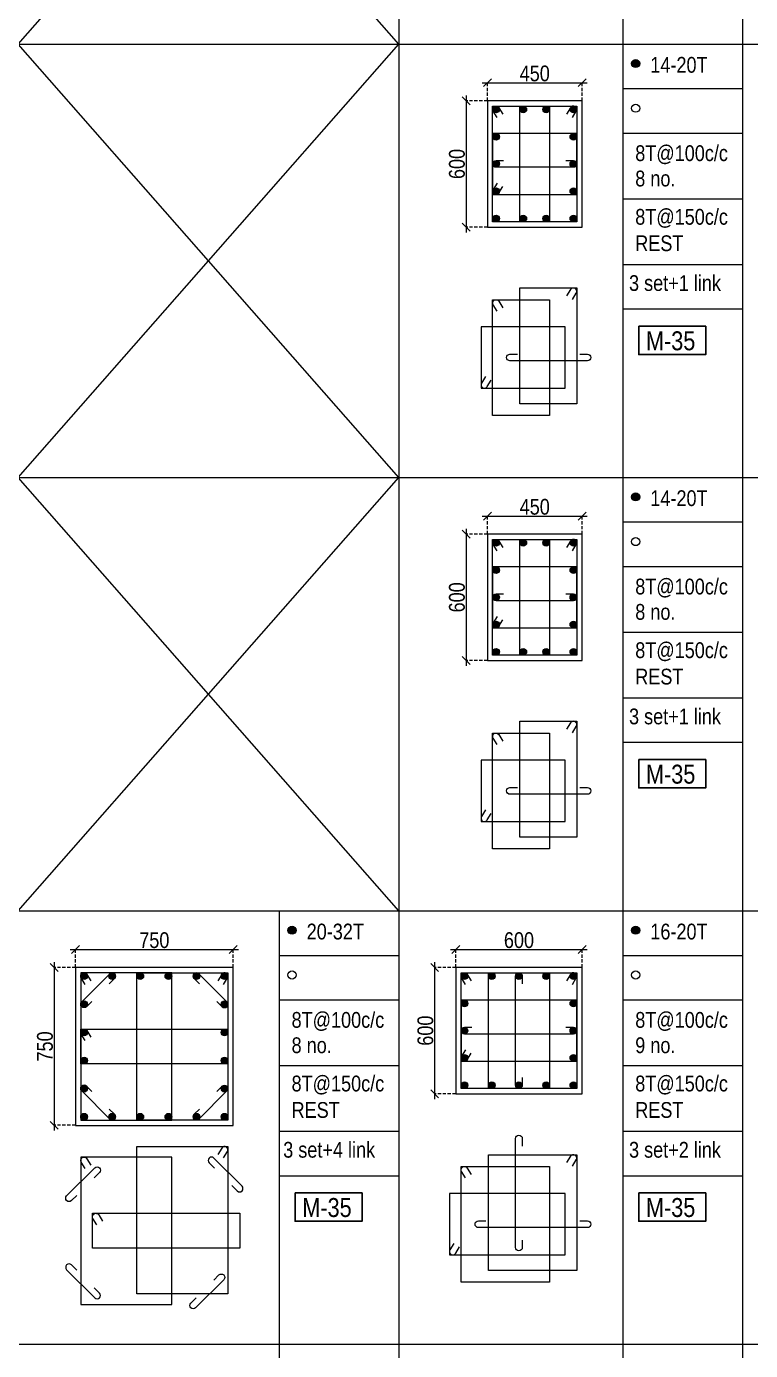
# Model space of a CAD drawing. Header units: millimetres. Extents: x 1112055 to 3390982, y -148532 to 766891.
# Drawn here: x 2748443 to 2762211, y 599864 to 625039 of the extents above; entities that cross this region are included whole.
import ezdxf
from ezdxf.enums import TextEntityAlignment as Align

# ---------------------------------------------------------------- set-up
doc = ezdxf.new("R2010")
doc.units = ezdxf.units.MM
doc.header["$PDMODE"] = 35
doc.header["$PDSIZE"] = -25
doc.linetypes.add('DASHED2', pattern=[0.375, 0.25, -0.125])
doc.linetypes.add('Hidden', pattern=[9.525, 6.35, -3.175])
for name, color, linetype, lineweight in [('B COL. SIZE DIM', 220, 'Continuous', 25), ('B COLSCH', 204, 'Continuous', 20), ('B COLUMN', 1, 'Hidden', 9), ('B STEEL', 34, 'Continuous', 15)]:
    doc.layers.add(name, color=color, linetype=linetype, lineweight=lineweight)
doc.layers.add('B TEXT', color=7, linetype='Continuous')
doc.styles.add('dim inside', font='romans.shx', dxfattribs={"width": 0.8, "height": 125})
doc.styles.add('SWINC', font='swissc.ttf')
doc.dimstyles.new('dim inside', dxfattribs={"dimtxt": 125, "dimasz": 100, "dimexe": 0, "dimexo": 0, "dimgap": 10, "dimtad": 0, "dimdec": 0, "dimzin": 0, "dimdsep": 46, "dimtxsty": 'dim inside', "dimblk": 'SMALL', "dimcen": 0.09, "dimadec": 0, "dimazin": 0, "dimtfac": 1, "dimtdec": 0, "dimtofl": 0, "dimtmove": 0, "dimatfit": 3, "dimfxl": 1, "dimtolj": 1, "dimtzin": 0, "dimarcsym": 2})

# ---------------------------------------------------------------- blocks, each defined once
blk = doc.blocks.new('_Oblique')
at = {"color": 0, "linetype": 'ByBlock', "lineweight": -2}
blk.add_line((-0.5, -0.5), (0.5, 0.5), dxfattribs=at)
blk = doc.blocks.new('*D5687')
at = {"layer": 'B COL. SIZE DIM', "color": 250, "lineweight": 9, "ltscale": 250, "transparency": 16777216}
blk.add_line((2749274, 607490), (2752474, 607490), dxfattribs=at)
at = {"layer": 'B COL. SIZE DIM', "color": 250, "linetype": 'DASHED2', "lineweight": 9, "ltscale": 250, "transparency": 16777216}
for p, q in [((2749374, 607146), (2749374, 607490)), ((2752374, 607146), (2752374, 607490))]:
    blk.add_line(p, q, dxfattribs=at)
at = {"layer": 'Defpoints', "color": 0, "lineweight": 40, "transparency": 16777216}
for p in [(2752374, 607490), (2749374, 607146), (2752374, 607146)]:
    blk.add_point(p, dxfattribs=at)
at = {"layer": 'B COL. SIZE DIM', "color": 250, "lineweight": 9, "transparency": 16777216, "xscale": 150, "yscale": 150, "zscale": 150, "rotation": 180}
blk.add_blockref('_Oblique', (2749374, 607490), dxfattribs=at)
at = {"layer": 'B COL. SIZE DIM', "color": 250, "lineweight": 9, "transparency": 16777216, "xscale": 150, "yscale": 150, "zscale": 150}
blk.add_blockref('_Oblique', (2752374, 607490), dxfattribs=at)
at = {"layer": 'B COL. SIZE DIM', "color": 6, "transparency": 16777216, "insert": (2750874, 607665), "char_height": 300, "attachment_point": 5, "style": 'SWINC'}
blk.add_mtext('\\A1;750', dxfattribs=at)
blk = doc.blocks.new('*D5688')
at = {"layer": 'B COL. SIZE DIM', "color": 250, "lineweight": 9, "ltscale": 250, "transparency": 16777216}
blk.add_line((2748970, 607246), (2748970, 604046), dxfattribs=at)
at = {"layer": 'B COL. SIZE DIM', "color": 250, "linetype": 'DASHED2', "lineweight": 9, "ltscale": 250, "transparency": 16777216}
for p, q in [((2749374, 607146), (2748970, 607146)), ((2749374, 604146), (2748970, 604146))]:
    blk.add_line(p, q, dxfattribs=at)
at = {"layer": 'Defpoints', "color": 0, "lineweight": 40, "transparency": 16777216}
for p in [(2749374, 607146), (2748970, 604146), (2749374, 604146)]:
    blk.add_point(p, dxfattribs=at)
at = {"layer": 'B COL. SIZE DIM', "color": 250, "lineweight": 9, "transparency": 16777216, "xscale": 150, "yscale": 150, "zscale": 150}
for p, rotation in [((2748970, 607146), 90), ((2748970, 604146), 270)]:
    blk.add_blockref('_Oblique', p, dxfattribs=dict(at, rotation=rotation))
at = {"layer": 'B COL. SIZE DIM', "color": 6, "transparency": 16777216, "insert": (2748795, 605646), "char_height": 300, "attachment_point": 5, "rotation": 90, "style": 'SWINC'}
blk.add_mtext('\\A1;750', dxfattribs=at)
blk = doc.blocks.new('*D5703')
at = {"layer": 'B COL. SIZE DIM', "color": 250, "lineweight": 9, "ltscale": 250, "transparency": 16777216}
blk.add_line((2757108, 615730), (2759108, 615730), dxfattribs=at)
at = {"layer": 'B COL. SIZE DIM', "color": 250, "linetype": 'DASHED2', "lineweight": 9, "ltscale": 250, "transparency": 16777216}
for p, q in [((2757208, 615385), (2757208, 615730)), ((2759008, 615385), (2759008, 615730))]:
    blk.add_line(p, q, dxfattribs=at)
at = {"layer": 'Defpoints', "color": 0, "lineweight": 40, "transparency": 16777216}
for p in [(2759008, 615730), (2757208, 615385), (2759008, 615385)]:
    blk.add_point(p, dxfattribs=at)
at = {"layer": 'B COL. SIZE DIM', "color": 250, "lineweight": 9, "transparency": 16777216, "xscale": 150, "yscale": 150, "zscale": 150, "rotation": 180}
blk.add_blockref('_Oblique', (2757208, 615730), dxfattribs=at)
at = {"layer": 'B COL. SIZE DIM', "color": 250, "lineweight": 9, "transparency": 16777216, "xscale": 150, "yscale": 150, "zscale": 150}
blk.add_blockref('_Oblique', (2759008, 615730), dxfattribs=at)
at = {"layer": 'B COL. SIZE DIM', "color": 6, "transparency": 16777216, "insert": (2758108, 615905), "char_height": 300, "attachment_point": 5, "style": 'SWINC'}
blk.add_mtext('\\A1;450', dxfattribs=at)
blk = doc.blocks.new('*D5704')
at = {"layer": 'B COL. SIZE DIM', "color": 250, "lineweight": 9, "ltscale": 250, "transparency": 16777216}
blk.add_line((2756804, 615485), (2756804, 612885), dxfattribs=at)
at = {"layer": 'B COL. SIZE DIM', "color": 250, "linetype": 'DASHED2', "lineweight": 9, "ltscale": 250, "transparency": 16777216}
for p, q in [((2757208, 615385), (2756804, 615385)), ((2757208, 612985), (2756804, 612985))]:
    blk.add_line(p, q, dxfattribs=at)
at = {"layer": 'Defpoints', "color": 0, "lineweight": 40, "transparency": 16777216}
for p in [(2757208, 615385), (2756804, 612985), (2757208, 612985)]:
    blk.add_point(p, dxfattribs=at)
at = {"layer": 'B COL. SIZE DIM', "color": 250, "lineweight": 9, "transparency": 16777216, "xscale": 150, "yscale": 150, "zscale": 150}
for p, rotation in [((2756804, 615385), 90), ((2756804, 612985), 270)]:
    blk.add_blockref('_Oblique', p, dxfattribs=dict(at, rotation=rotation))
at = {"layer": 'B COL. SIZE DIM', "color": 6, "transparency": 16777216, "insert": (2756629, 614185), "char_height": 300, "attachment_point": 5, "rotation": 90, "style": 'SWINC'}
blk.add_mtext('\\A1;600', dxfattribs=at)
blk = doc.blocks.new('*D5705')
at = {"layer": 'B COL. SIZE DIM', "color": 250, "lineweight": 9, "ltscale": 250, "transparency": 16777216}
blk.add_line((2757108, 623970), (2759108, 623970), dxfattribs=at)
at = {"layer": 'B COL. SIZE DIM', "color": 250, "linetype": 'DASHED2', "lineweight": 9, "ltscale": 250, "transparency": 16777216}
for p, q in [((2757208, 623625), (2757208, 623970)), ((2759008, 623625), (2759008, 623970))]:
    blk.add_line(p, q, dxfattribs=at)
at = {"layer": 'Defpoints', "color": 0, "lineweight": 40, "transparency": 16777216}
for p in [(2759008, 623970), (2757208, 623625), (2759008, 623625)]:
    blk.add_point(p, dxfattribs=at)
at = {"layer": 'B COL. SIZE DIM', "color": 250, "lineweight": 9, "transparency": 16777216, "xscale": 150, "yscale": 150, "zscale": 150, "rotation": 180}
blk.add_blockref('_Oblique', (2757208, 623970), dxfattribs=at)
at = {"layer": 'B COL. SIZE DIM', "color": 250, "lineweight": 9, "transparency": 16777216, "xscale": 150, "yscale": 150, "zscale": 150}
blk.add_blockref('_Oblique', (2759008, 623970), dxfattribs=at)
at = {"layer": 'B COL. SIZE DIM', "color": 6, "transparency": 16777216, "insert": (2758108, 624145), "char_height": 300, "attachment_point": 5, "style": 'SWINC'}
blk.add_mtext('\\A1;450', dxfattribs=at)
blk = doc.blocks.new('*D5706')
at = {"layer": 'B COL. SIZE DIM', "color": 250, "lineweight": 9, "ltscale": 250, "transparency": 16777216}
blk.add_line((2756804, 623725), (2756804, 621125), dxfattribs=at)
at = {"layer": 'B COL. SIZE DIM', "color": 250, "linetype": 'DASHED2', "lineweight": 9, "ltscale": 250, "transparency": 16777216}
for p, q in [((2757208, 623625), (2756804, 623625)), ((2757208, 621225), (2756804, 621225))]:
    blk.add_line(p, q, dxfattribs=at)
at = {"layer": 'Defpoints', "color": 0, "lineweight": 40, "transparency": 16777216}
for p in [(2757208, 623625), (2756804, 621225), (2757208, 621225)]:
    blk.add_point(p, dxfattribs=at)
at = {"layer": 'B COL. SIZE DIM', "color": 250, "lineweight": 9, "transparency": 16777216, "xscale": 150, "yscale": 150, "zscale": 150}
for p, rotation in [((2756804, 623625), 90), ((2756804, 621225), 270)]:
    blk.add_blockref('_Oblique', p, dxfattribs=dict(at, rotation=rotation))
at = {"layer": 'B COL. SIZE DIM', "color": 6, "transparency": 16777216, "insert": (2756629, 622425), "char_height": 300, "attachment_point": 5, "rotation": 90, "style": 'SWINC'}
blk.add_mtext('\\A1;600', dxfattribs=at)
blk = doc.blocks.new('*D5709')
at = {"layer": 'B COL. SIZE DIM', "color": 250, "lineweight": 9, "ltscale": 250, "transparency": 16777216}
blk.add_line((2756508, 607490), (2759108, 607490), dxfattribs=at)
at = {"layer": 'B COL. SIZE DIM', "color": 250, "linetype": 'DASHED2', "lineweight": 9, "ltscale": 250, "transparency": 16777216}
for p, q in [((2756608, 607146), (2756608, 607490)), ((2759008, 607146), (2759008, 607490))]:
    blk.add_line(p, q, dxfattribs=at)
at = {"layer": 'Defpoints', "color": 0, "lineweight": 40, "transparency": 16777216}
for p in [(2759008, 607490), (2756608, 607146), (2759008, 607146)]:
    blk.add_point(p, dxfattribs=at)
at = {"layer": 'B COL. SIZE DIM', "color": 250, "lineweight": 9, "transparency": 16777216, "xscale": 150, "yscale": 150, "zscale": 150, "rotation": 180}
blk.add_blockref('_Oblique', (2756608, 607490), dxfattribs=at)
at = {"layer": 'B COL. SIZE DIM', "color": 250, "lineweight": 9, "transparency": 16777216, "xscale": 150, "yscale": 150, "zscale": 150}
blk.add_blockref('_Oblique', (2759008, 607490), dxfattribs=at)
at = {"layer": 'B COL. SIZE DIM', "color": 6, "transparency": 16777216, "insert": (2757808, 607665), "char_height": 300, "attachment_point": 5, "style": 'SWINC'}
blk.add_mtext('\\A1;600', dxfattribs=at)
blk = doc.blocks.new('*D5710')
at = {"layer": 'B COL. SIZE DIM', "color": 250, "lineweight": 9, "ltscale": 250, "transparency": 16777216}
blk.add_line((2756204, 607246), (2756204, 604646), dxfattribs=at)
at = {"layer": 'B COL. SIZE DIM', "color": 250, "linetype": 'DASHED2', "lineweight": 9, "ltscale": 250, "transparency": 16777216}
for p, q in [((2756608, 607146), (2756204, 607146)), ((2756608, 604746), (2756204, 604746))]:
    blk.add_line(p, q, dxfattribs=at)
at = {"layer": 'Defpoints', "color": 0, "lineweight": 40, "transparency": 16777216}
for p in [(2756608, 607146), (2756204, 604746), (2756608, 604746)]:
    blk.add_point(p, dxfattribs=at)
at = {"layer": 'B COL. SIZE DIM', "color": 250, "lineweight": 9, "transparency": 16777216, "xscale": 150, "yscale": 150, "zscale": 150}
for p, rotation in [((2756204, 607146), 90), ((2756204, 604746), 270)]:
    blk.add_blockref('_Oblique', p, dxfattribs=dict(at, rotation=rotation))
at = {"layer": 'B COL. SIZE DIM', "color": 6, "transparency": 16777216, "insert": (2756029, 605946), "char_height": 300, "attachment_point": 5, "rotation": 90, "style": 'SWINC'}
blk.add_mtext('\\A1;600', dxfattribs=at)

msp = doc.modelspace()

# ---------------------------------------------------------------- hatches: boundary and pattern name
at = {"layer": 'B STEEL', "lineweight": 9, "ltscale": 0.5}
h = msp.add_hatch(color=34, dxfattribs=at)
edge = h.paths.add_edge_path()
edge.add_arc((2760027.7, 624334.4), 76.8, 0, 360)
h = msp.add_hatch(color=34, dxfattribs=at)
edge = h.paths.add_edge_path()
edge.add_arc((2757371.6, 623461.2), 64, 0, 360)
h = msp.add_hatch(color=34, dxfattribs=at)
edge = h.paths.add_edge_path()
edge.add_arc((2757889.6, 623461.2), 64, 180, 540, ccw=False)
h = msp.add_hatch(color=34, dxfattribs=at)
edge = h.paths.add_edge_path()
edge.add_arc((2758325.6, 623461.2), 64, 180, 540, ccw=False)
h = msp.add_hatch(color=34, dxfattribs=at)
edge = h.paths.add_edge_path()
edge.add_arc((2758843.6, 623461.2), 64, 180, 540, ccw=False)
h = msp.add_hatch(color=34, dxfattribs=at)
edge = h.paths.add_edge_path()
edge.add_arc((2757371.6, 622943.2), 64, 180, 540, ccw=False)
h = msp.add_hatch(color=34, dxfattribs=at)
edge = h.paths.add_edge_path()
edge.add_arc((2758843.6, 622943.2), 64, 180, 540, ccw=False)
h = msp.add_hatch(color=34, dxfattribs=at)
edge = h.paths.add_edge_path()
edge.add_arc((2757371.6, 622425.2), 64, 180, 540, ccw=False)
h = msp.add_hatch(color=34, dxfattribs=at)
edge = h.paths.add_edge_path()
edge.add_arc((2758843.6, 622425.2), 64, 180, 540, ccw=False)
h = msp.add_hatch(color=34, dxfattribs=at)
edge = h.paths.add_edge_path()
edge.add_arc((2757371.6, 621907.2), 64, 180, 540, ccw=False)
h = msp.add_hatch(color=34, dxfattribs=at)
edge = h.paths.add_edge_path()
edge.add_arc((2758843.6, 621907.2), 64, 180, 540, ccw=False)
h = msp.add_hatch(color=34, dxfattribs=at)
edge = h.paths.add_edge_path()
edge.add_arc((2757371.6, 621389.2), 64, 0, 360, ccw=False)
h = msp.add_hatch(color=34, dxfattribs=at)
edge = h.paths.add_edge_path()
edge.add_arc((2757889.6, 621389.2), 64, 180, 540, ccw=False)
h = msp.add_hatch(color=34, dxfattribs=at)
edge = h.paths.add_edge_path()
edge.add_arc((2758325.6, 621389.2), 64, 180, 540, ccw=False)
h = msp.add_hatch(color=34, dxfattribs=at)
edge = h.paths.add_edge_path()
edge.add_arc((2758843.6, 621389.2), 64, -180, 180)
h = msp.add_hatch(color=34, dxfattribs=at)
edge = h.paths.add_edge_path()
edge.add_arc((2760027.7, 616094.5), 76.8, 0, 360)
h = msp.add_hatch(color=34, dxfattribs=at)
edge = h.paths.add_edge_path()
edge.add_arc((2757371.6, 615221.3), 64, 0, 360)
h = msp.add_hatch(color=34, dxfattribs=at)
edge = h.paths.add_edge_path()
edge.add_arc((2757889.6, 615221.3), 64, 180, 540, ccw=False)
h = msp.add_hatch(color=34, dxfattribs=at)
edge = h.paths.add_edge_path()
edge.add_arc((2758325.6, 615221.3), 64, 180, 540, ccw=False)
h = msp.add_hatch(color=34, dxfattribs=at)
edge = h.paths.add_edge_path()
edge.add_arc((2758843.6, 615221.3), 64, 180, 540, ccw=False)
h = msp.add_hatch(color=34, dxfattribs=at)
edge = h.paths.add_edge_path()
edge.add_arc((2757371.6, 614703.4), 64, 180, 540, ccw=False)
h = msp.add_hatch(color=34, dxfattribs=at)
edge = h.paths.add_edge_path()
edge.add_arc((2758843.6, 614703.4), 64, 180, 540, ccw=False)
h = msp.add_hatch(color=34, dxfattribs=at)
edge = h.paths.add_edge_path()
edge.add_arc((2757371.6, 614185.4), 64, 180, 540, ccw=False)
h = msp.add_hatch(color=34, dxfattribs=at)
edge = h.paths.add_edge_path()
edge.add_arc((2758843.6, 614185.4), 64, 180, 540, ccw=False)
h = msp.add_hatch(color=34, dxfattribs=at)
edge = h.paths.add_edge_path()
edge.add_arc((2757371.6, 613667.4), 64, 180, 540, ccw=False)
h = msp.add_hatch(color=34, dxfattribs=at)
edge = h.paths.add_edge_path()
edge.add_arc((2758843.6, 613667.4), 64, 180, 540, ccw=False)
h = msp.add_hatch(color=34, dxfattribs=at)
edge = h.paths.add_edge_path()
edge.add_arc((2757371.6, 613149.4), 64, 0, 360, ccw=False)
h = msp.add_hatch(color=34, dxfattribs=at)
edge = h.paths.add_edge_path()
edge.add_arc((2757889.6, 613149.4), 64, 180, 540, ccw=False)
h = msp.add_hatch(color=34, dxfattribs=at)
edge = h.paths.add_edge_path()
edge.add_arc((2758325.6, 613149.4), 64, 180, 540, ccw=False)
h = msp.add_hatch(color=34, dxfattribs=at)
edge = h.paths.add_edge_path()
edge.add_arc((2758843.6, 613149.4), 64, -180, 180)
h = msp.add_hatch(color=34, dxfattribs=at)
edge = h.paths.add_edge_path()
edge.add_arc((2753492.4, 607854.7), 76.8, 0, 360)
h = msp.add_hatch(color=34, dxfattribs=at)
edge = h.paths.add_edge_path()
edge.add_arc((2760027.7, 607854.7), 76.8, 0, 360)
h = msp.add_hatch(color=34, dxfattribs=at)
edge = h.paths.add_edge_path()
edge.add_arc((2749538.1, 606981.5), 64, 0, 360)
at = {"layer": 'B STEEL'}
h = msp.add_hatch(color=34, dxfattribs=at)
edge = h.paths.add_edge_path()
edge.add_arc((2750072.5, 606981.5), 64, 0, 360)
h = msp.add_hatch(color=34, dxfattribs=at)
edge = h.paths.add_edge_path()
edge.add_arc((2750606.9, 606981.5), 64, 0, 360)
h = msp.add_hatch(color=34, dxfattribs=at)
edge = h.paths.add_edge_path()
edge.add_arc((2751141.3, 606981.5), 64, 0, 360)
h = msp.add_hatch(color=34, dxfattribs=at)
edge = h.paths.add_edge_path()
edge.add_arc((2751675.7, 606981.5), 64, 0, 360)
at = {"layer": 'B STEEL', "lineweight": 9, "ltscale": 0.5}
h = msp.add_hatch(color=34, dxfattribs=at)
edge = h.paths.add_edge_path()
edge.add_arc((2752210, 606981.5), 64, 180, 540, ccw=False)
h = msp.add_hatch(color=34, dxfattribs=at)
edge = h.paths.add_edge_path()
edge.add_arc((2756771.6, 606981.5), 64, 0, 360)
h = msp.add_hatch(color=34, dxfattribs=at)
edge = h.paths.add_edge_path()
edge.add_arc((2756771.6, 606981.5), 64, 0, 360)
h = msp.add_hatch(color=34, dxfattribs=at)
edge = h.paths.add_edge_path()
edge.add_arc((2757289.6, 606981.5), 64, 180, 540, ccw=False)
h = msp.add_hatch(color=34, dxfattribs=at)
edge = h.paths.add_edge_path()
edge.add_arc((2757289.6, 606981.5), 64, 180, 540, ccw=False)
h = msp.add_hatch(color=34, dxfattribs=at)
edge = h.paths.add_edge_path()
edge.add_arc((2757807.6, 606981.5), 64, 180, 540, ccw=False)
h = msp.add_hatch(color=34, dxfattribs=at)
edge = h.paths.add_edge_path()
edge.add_arc((2758325.6, 606981.5), 64, 180, 540, ccw=False)
h = msp.add_hatch(color=34, dxfattribs=at)
edge = h.paths.add_edge_path()
edge.add_arc((2758325.6, 606981.5), 64, 180, 540, ccw=False)
h = msp.add_hatch(color=34, dxfattribs=at)
edge = h.paths.add_edge_path()
edge.add_arc((2758843.6, 606981.5), 64, 180, 540, ccw=False)
h = msp.add_hatch(color=34, dxfattribs=at)
edge = h.paths.add_edge_path()
edge.add_arc((2758843.6, 606981.5), 64, 180, 540, ccw=False)
at = {"layer": 'B STEEL'}
h = msp.add_hatch(color=34, dxfattribs=at)
edge = h.paths.add_edge_path()
edge.add_arc((2749538.1, 606447.1), 64, 0, 360)
h = msp.add_hatch(color=34, dxfattribs=at)
edge = h.paths.add_edge_path()
edge.add_arc((2752210, 606447.1), 64, 0, 360)
at = {"layer": 'B STEEL', "lineweight": 9, "ltscale": 0.5}
h = msp.add_hatch(color=34, dxfattribs=at)
edge = h.paths.add_edge_path()
edge.add_arc((2756771.6, 606463.5), 64, 180, 540, ccw=False)
h = msp.add_hatch(color=34, dxfattribs=at)
edge = h.paths.add_edge_path()
edge.add_arc((2756771.6, 606463.5), 64, 180, 540, ccw=False)
h = msp.add_hatch(color=34, dxfattribs=at)
edge = h.paths.add_edge_path()
edge.add_arc((2758843.6, 606463.5), 64, 180, 540, ccw=False)
h = msp.add_hatch(color=34, dxfattribs=at)
edge = h.paths.add_edge_path()
edge.add_arc((2758843.6, 606463.5), 64, 180, 540, ccw=False)
at = {"layer": 'B STEEL'}
h = msp.add_hatch(color=34, dxfattribs=at)
edge = h.paths.add_edge_path()
edge.add_arc((2749538.1, 605912.7), 64, 0, 360)
h = msp.add_hatch(color=34, dxfattribs=at)
edge = h.paths.add_edge_path()
edge.add_arc((2752210, 605912.7), 64, 0, 360)
at = {"layer": 'B STEEL', "lineweight": 9, "ltscale": 0.5}
h = msp.add_hatch(color=34, dxfattribs=at)
edge = h.paths.add_edge_path()
edge.add_arc((2756771.6, 605945.5), 64, 180, 540, ccw=False)
h = msp.add_hatch(color=34, dxfattribs=at)
edge = h.paths.add_edge_path()
edge.add_arc((2758843.6, 605945.5), 64, 180, 540, ccw=False)
h = msp.add_hatch(color=34, dxfattribs=at)
edge = h.paths.add_edge_path()
edge.add_arc((2756771.6, 605427.5), 64, 180, 540, ccw=False)
h = msp.add_hatch(color=34, dxfattribs=at)
edge = h.paths.add_edge_path()
edge.add_arc((2756771.6, 605427.5), 64, 180, 540, ccw=False)
h = msp.add_hatch(color=34, dxfattribs=at)
edge = h.paths.add_edge_path()
edge.add_arc((2758843.6, 605427.5), 64, 180, 540, ccw=False)
h = msp.add_hatch(color=34, dxfattribs=at)
edge = h.paths.add_edge_path()
edge.add_arc((2758843.6, 605427.5), 64, 180, 540, ccw=False)
at = {"layer": 'B STEEL'}
h = msp.add_hatch(color=34, dxfattribs=at)
edge = h.paths.add_edge_path()
edge.add_arc((2749538.1, 605378.3), 64, 0, 360)
h = msp.add_hatch(color=34, dxfattribs=at)
edge = h.paths.add_edge_path()
edge.add_arc((2752210, 605378.3), 64, 0, 360)
at = {"layer": 'B STEEL', "lineweight": 9, "ltscale": 0.5}
h = msp.add_hatch(color=34, dxfattribs=at)
edge = h.paths.add_edge_path()
edge.add_arc((2756771.6, 604909.5), 64, 0, 360, ccw=False)
h = msp.add_hatch(color=34, dxfattribs=at)
edge = h.paths.add_edge_path()
edge.add_arc((2756771.6, 604909.5), 64, 0, 360, ccw=False)
h = msp.add_hatch(color=34, dxfattribs=at)
edge = h.paths.add_edge_path()
edge.add_arc((2757289.6, 604909.5), 64, 180, 540, ccw=False)
h = msp.add_hatch(color=34, dxfattribs=at)
edge = h.paths.add_edge_path()
edge.add_arc((2757289.6, 604909.5), 64, 180, 540, ccw=False)
h = msp.add_hatch(color=34, dxfattribs=at)
edge = h.paths.add_edge_path()
edge.add_arc((2757807.6, 604909.5), 64, 180, 540, ccw=False)
h = msp.add_hatch(color=34, dxfattribs=at)
edge = h.paths.add_edge_path()
edge.add_arc((2758325.6, 604909.5), 64, 180, 540, ccw=False)
h = msp.add_hatch(color=34, dxfattribs=at)
edge = h.paths.add_edge_path()
edge.add_arc((2758325.6, 604909.5), 64, 180, 540, ccw=False)
h = msp.add_hatch(color=34, dxfattribs=at)
edge = h.paths.add_edge_path()
edge.add_arc((2758843.6, 604909.5), 64, -180, 180)
h = msp.add_hatch(color=34, dxfattribs=at)
edge = h.paths.add_edge_path()
edge.add_arc((2758843.6, 604909.5), 64, -180, 180)
at = {"layer": 'B STEEL'}
h = msp.add_hatch(color=34, dxfattribs=at)
edge = h.paths.add_edge_path()
edge.add_arc((2749538.1, 604843.9), 64, 0, 360)
h = msp.add_hatch(color=34, dxfattribs=at)
edge = h.paths.add_edge_path()
edge.add_arc((2752210, 604843.9), 64, 0, 360)
at = {"layer": 'B STEEL', "lineweight": 9, "ltscale": 0.5}
h = msp.add_hatch(color=34, dxfattribs=at)
edge = h.paths.add_edge_path()
edge.add_arc((2749538.1, 604309.5), 64, 0, 360, ccw=False)
at = {"layer": 'B STEEL'}
h = msp.add_hatch(color=34, dxfattribs=at)
edge = h.paths.add_edge_path()
edge.add_arc((2750072.5, 604309.5), 64, 0, 360)
h = msp.add_hatch(color=34, dxfattribs=at)
edge = h.paths.add_edge_path()
edge.add_arc((2750606.9, 604309.5), 64, 0, 360)
h = msp.add_hatch(color=34, dxfattribs=at)
edge = h.paths.add_edge_path()
edge.add_arc((2751141.3, 604309.5), 64, 0, 360)
h = msp.add_hatch(color=34, dxfattribs=at)
edge = h.paths.add_edge_path()
edge.add_arc((2751675.7, 604309.5), 64, 0, 360)
at = {"layer": 'B STEEL', "lineweight": 9, "ltscale": 0.5}
h = msp.add_hatch(color=34, dxfattribs=at)
edge = h.paths.add_edge_path()
edge.add_arc((2752210, 604309.5), 64, -180, 180)

# ---------------------------------------------------------------- linework, layer by layer
at = {"layer": 'B COLSCH', "color": 250, "lineweight": 0}
for p, q in [((2755520.5, 649422.2), (2755520.5, 574628.3)), ((2762055.8, 649422.2), (2762055.8, 574628.3)), ((2759781.5, 641182.4), (2759781.5, 583503.5)), ((2686433.2, 624702.7), (2815548.4, 624702.7)), ((2759781.5, 623857.7), (2762055.8, 623857.7)), ((2759781.5, 623012.7), (2762055.8, 623012.7)), ((2759781.5, 621762.9), (2762055.8, 621762.9)), ((2759781.5, 620513.1), (2762055.8, 620513.1)), ((2759781.5, 619668.2), (2762055.8, 619668.2)), ((2686433.2, 616462.8), (2815548.4, 616462.8)), ((2759781.5, 615617.8), (2762055.8, 615617.8)), ((2759781.5, 614772.8), (2762055.8, 614772.8)), ((2759781.5, 613523.1), (2762055.8, 613523.1)), ((2759781.5, 612273.3), (2762055.8, 612273.3)), ((2759781.5, 611428.3), (2762055.8, 611428.3)), ((2686433.2, 608223), (2815548.4, 608223)), ((2753246.2, 608223), (2753246.2, 583503.5)), ((2753246.2, 607378), (2755520.5, 607378)), ((2759781.5, 607378), (2762055.8, 607378)), ((2753246.2, 606533), (2755520.5, 606533)), ((2759781.5, 606533), (2762055.8, 606533)), ((2753246.2, 605283.2), (2755520.5, 605283.2)), ((2759781.5, 605283.2), (2762055.8, 605283.2)), ((2753246.2, 604033.5), (2755520.5, 604033.5)), ((2759781.5, 604033.5), (2762055.8, 604033.5)), ((2753246.2, 603188.5), (2755520.5, 603188.5)), ((2759781.5, 603188.5), (2762055.8, 603188.5)), ((2686433.2, 599983.1), (2815548.4, 599983.1))]:
    msp.add_line(p, q, dxfattribs=at)
for points in [[(2755520.5, 608223), (2755520.5, 608223), (2748287, 616462.8), (2755520.5, 624702.7), (2748287, 632942.5)], [(2748287, 608223), (2748287, 608223), (2755520.5, 616462.8), (2748287, 624702.7), (2755520.5, 632942.5)]]:
    msp.add_lwpolyline(points, dxfattribs=at)
at = {"layer": 'B COLUMN', "color": 1, "linetype": 'ByBlock', "lineweight": 20}
for points in [[(2757207.6, 621225.2), (2759007.6, 621225.2), (2759007.6, 623625.2), (2757207.6, 623625.2)], [(2757207.6, 612985.4), (2759007.6, 612985.4), (2759007.6, 615385.4), (2757207.6, 615385.4)], [(2749374.1, 604145.5), (2752374.1, 604145.5), (2752374.1, 607145.5), (2749374.1, 607145.5)], [(2756607.6, 604745.5), (2759007.6, 604745.5), (2759007.6, 607145.5), (2756607.6, 607145.5)]]:
    msp.add_lwpolyline(points, close=True, dxfattribs=at)
at = {"layer": 'B STEEL', "color": 34, "lineweight": 9, "ltscale": 0.5}
for points in [[(2757391.9, 623306.2), (2757317.1, 623427.6, -1), (2757426.2, 623494.7), (2757500.9, 623373.3)], [(2758823.3, 623306.2), (2758898.1, 623427.6, 1), (2758789.1, 623494.7), (2758714.3, 623373.3)], [(2758700.9, 622489.2), (2758843.6, 622489.2, -1), (2758843.6, 622361.2), (2757371.6, 622361.2, -1), (2757371.6, 622489.2), (2757514.3, 622489.2)], [(2757391.9, 622062.3), (2757317.1, 621940.8, 1), (2757426.2, 621873.7), (2757500.9, 621995.1)], [(2757391.9, 619625.3), (2757317.1, 619746.8, -1), (2757426.2, 619813.9), (2757500.9, 619692.4)], [(2758823.3, 619848.4), (2758898.1, 619969.9, 1), (2758789.1, 620037), (2758714.3, 619915.5)], [(2758966.5, 618808.4), (2759109.2, 618808.4, -1), (2759109.2, 618680.3), (2757637.2, 618680.3, -1), (2757637.2, 618808.4), (2757779.8, 618808.4)], [(2757170.6, 618381.4), (2757095.8, 618259.9, 1), (2757204.9, 618192.8), (2757279.6, 618314.3)], [(2757391.9, 615066.3), (2757317.1, 615187.8, -1), (2757426.2, 615254.9), (2757500.9, 615133.4)], [(2758823.3, 615066.3), (2758898.1, 615187.8, 1), (2758789.1, 615254.9), (2758714.3, 615133.4)], [(2758700.9, 614249.4), (2758843.6, 614249.4, -1), (2758843.6, 614121.3), (2757371.6, 614121.3, -1), (2757371.6, 614249.4), (2757514.3, 614249.4)], [(2757391.9, 613822.4), (2757317.1, 613700.9, 1), (2757426.2, 613633.8), (2757500.9, 613755.3)], [(2758823.3, 611608.5), (2758898.1, 611730, 1), (2758789.1, 611797.1), (2758714.3, 611675.6)], [(2757391.9, 611385.5), (2757317.1, 611506.9, -1), (2757426.2, 611574.1), (2757500.9, 611452.6)], [(2758966.5, 610568.5), (2759109.2, 610568.5, -1), (2759109.2, 610440.5), (2757637.2, 610440.5, -1), (2757637.2, 610568.5), (2757779.8, 610568.5)], [(2757170.6, 610141.6), (2757095.8, 610020.1, 1), (2757204.9, 609953), (2757279.6, 610074.5)], [(2749558.3, 606826.5), (2749483.6, 606947.9, -1), (2749592.6, 607015.1), (2749667.4, 606893.6)], [(2749684.2, 606502.7), (2749583.4, 606401.8, -1), (2749492.8, 606492.4), (2750027.2, 607026.8, -1), (2750117.7, 606936.2), (2750016.9, 606835.4)], [(2752063.9, 606502.7), (2752164.8, 606401.8, 1), (2752255.3, 606492.4), (2751720.9, 607026.8, 1), (2751630.4, 606936.2), (2751731.3, 606835.4)], [(2752189.8, 606826.5), (2752264.6, 606947.9, 1), (2752155.5, 607015.1), (2752080.8, 606893.6)], [(2756791.9, 606826.5), (2756717.1, 606947.9, -1), (2756826.2, 607015.1), (2756900.9, 606893.6)], [(2756791.9, 606826.5), (2756717.1, 606947.9, -1), (2756826.2, 607015.1), (2756900.9, 606893.6)], [(2757871.6, 605052.2), (2757871.6, 604909.5, -1), (2757743.6, 604909.5), (2757743.6, 606981.5, -1), (2757871.6, 606981.5), (2757871.6, 606838.9)], [(2758823.3, 606826.5), (2758898.1, 606947.9, 1), (2758789.1, 607015.1), (2758714.3, 606893.6)], [(2758823.3, 606826.5), (2758898.1, 606947.9, 1), (2758789.1, 607015.1), (2758714.3, 606893.6)], [(2749558.3, 605757.7), (2749483.6, 605879.2, -1), (2749592.6, 605946.3), (2749667.4, 605824.8)], [(2758700.9, 606009.5), (2758843.6, 606009.5, -1), (2758843.6, 605881.5), (2756771.6, 605881.5, -1), (2756771.6, 606009.5), (2756914.3, 606009.5)], [(2756791.9, 605582.6), (2756717.1, 605461.1, 1), (2756826.2, 605394), (2756900.9, 605515.5)], [(2749684.2, 604788.3), (2749583.4, 604889.2, 1), (2749492.8, 604798.7), (2750027.2, 604264.3, 1), (2750117.7, 604354.8), (2750016.9, 604455.7)], [(2752063.9, 604788.3), (2752164.8, 604889.2, -1), (2752255.3, 604798.7), (2751720.9, 604264.3, -1), (2751630.4, 604354.8), (2751731.3, 604455.7)], [(2757871.6, 601964.7), (2757871.6, 601822, -1), (2757743.6, 601822), (2757743.6, 603894, -1), (2757871.6, 603894), (2757871.6, 603751.4)], [(2752189.8, 603525.3), (2752264.6, 603646.7, 1), (2752155.5, 603713.9), (2752080.8, 603592.4)], [(2749558.3, 603322.9), (2749483.6, 603444.4, -1), (2749592.6, 603511.5), (2749667.4, 603390)], [(2752349.9, 602999.1), (2752450.7, 602898.3, 1), (2752541.3, 602988.8), (2752006.9, 603523.2, 1), (2751916.3, 603432.7), (2752017.2, 603331.8)], [(2758823.3, 603368.7), (2758898.1, 603490.2, 1), (2758789.1, 603557.3), (2758714.3, 603435.8)], [(2749398.3, 602814.6), (2749297.4, 602713.7, -1), (2749206.9, 602804.2), (2749741.3, 603338.6, -1), (2749831.8, 603248.1), (2749730.9, 603147.2)], [(2756791.9, 603145.6), (2756717.1, 603267.1, -1), (2756826.2, 603334.2), (2756900.9, 603212.7)], [(2749781.5, 602254.1), (2749706.7, 602375.6, -1), (2749815.8, 602442.7), (2749890.5, 602321.2)], [(2758966.5, 602328.7), (2759109.2, 602328.7, -1), (2759109.2, 602200.7), (2757037.2, 602200.7, -1), (2757037.2, 602328.7), (2757179.8, 602328.7)], [(2756570.6, 601901.7), (2756495.8, 601780.2, 1), (2756604.9, 601713.1), (2756679.6, 601834.6)], [(2749398.3, 601390.3), (2749297.4, 601491.1, 1), (2749206.9, 601400.6), (2749741.3, 600866.2, 1), (2749831.8, 600956.7), (2749730.9, 601057.6)], [(2752002.4, 601199.2), (2752103.3, 601300, -1), (2752193.8, 601209.5), (2751659.4, 600675.1, -1), (2751568.9, 600765.6), (2751669.8, 600866.5)]]:
    msp.add_lwpolyline(points, format="xyb", dxfattribs=at)
for points in [[(2758389.6, 623525.2), (2758389.6, 621325.2), (2757307.6, 621325.2), (2757307.6, 623525.2)], [(2758907.6, 623525.2), (2758907.6, 621325.2), (2757825.6, 621325.2), (2757825.6, 623525.2)], [(2757307.6, 621843.2), (2758907.6, 621843.2), (2758907.6, 623007.2), (2757307.6, 623007.2)], [(2758389.6, 619844.4), (2758389.6, 617644.4), (2757307.6, 617644.4), (2757307.6, 619844.4)], [(2758907.6, 620067.4), (2758907.6, 617867.4), (2757825.6, 617867.4), (2757825.6, 620067.4)], [(2757086.3, 618162.3), (2758686.3, 618162.3), (2758686.3, 619326.4), (2757086.3, 619326.4)], [(2758389.6, 615285.4), (2758389.6, 613085.4), (2757307.6, 613085.4), (2757307.6, 615285.4)], [(2758907.6, 615285.4), (2758907.6, 613085.4), (2757825.6, 613085.4), (2757825.6, 615285.4)], [(2757307.6, 613603.4), (2758907.6, 613603.4), (2758907.6, 614767.4), (2757307.6, 614767.4)], [(2758907.6, 611827.6), (2758907.6, 609627.6), (2757825.6, 609627.6), (2757825.6, 611827.6)], [(2758389.6, 611604.5), (2758389.6, 609404.5), (2757307.6, 609404.5), (2757307.6, 611604.5)], [(2757086.3, 609922.5), (2758686.3, 609922.5), (2758686.3, 611086.5), (2757086.3, 611086.5)], [(2749474.1, 604245.5), (2751205.3, 604245.5), (2751205.3, 607045.5), (2749474.1, 607045.5)], [(2752274.1, 604245.5), (2750542.9, 604245.5), (2750542.9, 607045.5), (2752274.1, 607045.5)], [(2758389.6, 607045.5), (2758389.6, 604845.5), (2756707.6, 604845.5), (2756707.6, 607045.5)], [(2758907.6, 607045.5), (2758907.6, 604845.5), (2757225.6, 604845.5), (2757225.6, 607045.5)], [(2756707.6, 605363.5), (2758907.6, 605363.5), (2758907.6, 606527.5), (2756707.6, 606527.5)], [(2749474.1, 605976.7), (2752274.1, 605976.7), (2752274.1, 605314.3), (2749474.1, 605314.3)], [(2752274.1, 600944.3), (2750542.9, 600944.3), (2750542.9, 603744.3), (2752274.1, 603744.3)], [(2749474.1, 600741.9), (2751205.3, 600741.9), (2751205.3, 603541.9), (2749474.1, 603541.9)], [(2758907.6, 603587.7), (2758907.6, 601387.7), (2757225.6, 601387.7), (2757225.6, 603587.7)], [(2758389.6, 603364.7), (2758389.6, 601164.7), (2756707.6, 601164.7), (2756707.6, 603364.7)], [(2756486.3, 601682.7), (2758686.3, 601682.7), (2758686.3, 602846.7), (2756486.3, 602846.7)], [(2749697.2, 602473.2), (2752497.2, 602473.2), (2752497.2, 601810.7), (2749697.2, 601810.7)]]:
    msp.add_lwpolyline(points, close=True, dxfattribs=at)
for centre, radius in [((2760027.7, 624334.4), 76.8), ((2757371.6, 623461.2), 64), ((2757889.6, 623461.2), 64), ((2758325.6, 623461.2), 64), ((2758843.6, 623461.2), 64), ((2760027.7, 623484.1), 76.8), ((2757371.6, 622943.2), 64), ((2758843.6, 622943.2), 64), ((2757371.6, 622425.2), 64), ((2758843.6, 622425.2), 64), ((2757371.6, 621907.2), 64), ((2758843.6, 621907.2), 64), ((2757371.6, 621389.2), 64), ((2757889.6, 621389.2), 64), ((2758325.6, 621389.2), 64), ((2758843.6, 621389.2), 64), ((2760027.7, 616094.5), 76.8), ((2757371.6, 615221.3), 64), ((2757889.6, 615221.3), 64), ((2758325.6, 615221.3), 64), ((2758843.6, 615221.3), 64), ((2760027.7, 615244.3), 76.8), ((2757371.6, 614703.4), 64), ((2758843.6, 614703.4), 64), ((2757371.6, 614185.4), 64), ((2758843.6, 614185.4), 64), ((2757371.6, 613667.4), 64), ((2758843.6, 613667.4), 64), ((2757371.6, 613149.4), 64), ((2757889.6, 613149.4), 64), ((2758325.6, 613149.4), 64), ((2758843.6, 613149.4), 64), ((2753492.4, 607854.7), 76.8), ((2760027.7, 607854.7), 76.8), ((2749538.1, 606981.5), 64), ((2750072.5, 606981.5), 64), ((2750606.9, 606981.5), 64), ((2751141.3, 606981.5), 64), ((2751675.7, 606981.5), 64), ((2752210, 606981.5), 64), ((2753492.4, 607004.4), 76.8), ((2756771.6, 606981.5), 64), ((2756771.6, 606981.5), 64), ((2757289.6, 606981.5), 64), ((2757289.6, 606981.5), 64), ((2757807.6, 606981.5), 64), ((2758325.6, 606981.5), 64), ((2758325.6, 606981.5), 64), ((2758843.6, 606981.5), 64), ((2758843.6, 606981.5), 64), ((2760027.7, 607004.4), 76.8), ((2749538.1, 606447.1), 64), ((2752210, 606447.1), 64), ((2756771.6, 606463.5), 64), ((2756771.6, 606463.5), 64), ((2758843.6, 606463.5), 64), ((2758843.6, 606463.5), 64), ((2749538.1, 605912.7), 64), ((2752210, 605912.7), 64), ((2756771.6, 605945.5), 64), ((2758843.6, 605945.5), 64), ((2756771.6, 605427.5), 64), ((2756771.6, 605427.5), 64), ((2758843.6, 605427.5), 64), ((2758843.6, 605427.5), 64), ((2749538.1, 605378.3), 64), ((2752210, 605378.3), 64), ((2756771.6, 604909.5), 64), ((2756771.6, 604909.5), 64), ((2757289.6, 604909.5), 64), ((2757289.6, 604909.5), 64), ((2757807.6, 604909.5), 64), ((2758325.6, 604909.5), 64), ((2758325.6, 604909.5), 64), ((2758843.6, 604909.5), 64), ((2758843.6, 604909.5), 64), ((2749538.1, 604843.9), 64), ((2752210, 604843.9), 64), ((2749538.1, 604309.5), 64), ((2750072.5, 604309.5), 64), ((2750606.9, 604309.5), 64), ((2751141.3, 604309.5), 64), ((2751675.7, 604309.5), 64), ((2752210, 604309.5), 64)]:
    msp.add_circle(centre, radius, dxfattribs=at)
at = {"layer": 'B TEXT', "color": 1}
for points in [[(2760085.1, 619339.1), (2761359.7, 619339.1), (2761359.7, 618801.1), (2760085.1, 618801.1)], [(2760085.1, 611099.3), (2761359.7, 611099.3), (2761359.7, 610561.3), (2760085.1, 610561.3)], [(2753549.8, 602859.4), (2754824.4, 602859.4), (2754824.4, 602321.5), (2753549.8, 602321.5)], [(2760085.1, 602859.4), (2761359.7, 602859.4), (2761359.7, 602321.5), (2760085.1, 602321.5)]]:
    msp.add_lwpolyline(points, close=True, dxfattribs=at)

# ---------------------------------------------------------------- texts
at = {"layer": 'B TEXT', "style": 'SWINC'}
for s, p in [('14-20T', (2760306.2, 624159.8)), ('8T@100c/c', (2760019.3, 622480)), ('8 no.', (2760019.3, 621998.2)), ('8T@150c/c', (2760019.3, 621270.1)), ('REST', (2760019.3, 620767.7)), ('3 set+1 link', (2759901, 620010.7)), ('14-20T', (2760306.2, 615920)), ('8T@100c/c', (2760019.3, 614240.1)), ('8 no.', (2760019.3, 613758.4)), ('8T@150c/c', (2760019.3, 613030.2)), ('REST', (2760019.3, 612527.9)), ('3 set+1 link', (2759901, 611770.8)), ('20-32T', (2753770.9, 607680.1)), ('16-20T', (2760306.2, 607680.1)), ('8T@100c/c', (2753484, 606000.3)), ('8T@100c/c', (2760019.3, 606000.3)), ('8 no.', (2753484, 605518.5)), ('9 no.', (2760019.3, 605518.5)), ('8T@150c/c', (2753484, 604790.4)), ('8T@150c/c', (2760019.3, 604790.4)), ('REST', (2753484, 604288)), ('REST', (2760019.3, 604288)), ('3 set+4 link', (2753324.4, 603531)), ('3 set+2 link', (2759901, 603531))]:
    msp.add_text(s, height=300, dxfattribs=at).set_placement(p)
at = {"layer": 'B TEXT', "color": 1, "style": 'SWINC'}
for p in [(2760222.5, 618774.6), (2760222.5, 610534.8), (2753687.2, 602294.9), (2760222.5, 602294.9)]:
    msp.add_text('M-35', height=360, dxfattribs=at).set_placement(p, align=Align.BOTTOM_LEFT)

# ---------------------------------------------------------------- dimensions: what is measured, and where the dimension line sits
at = {"layer": 'B COL. SIZE DIM', "color": 250, "ltscale": 250}
for base, p1, p2, picture, middle in [((2759007.6, 623970.2), (2757207.6, 623625.2), (2759007.6, 623625.2), '*D5705', (2758107.6, 624145.2)), ((2759007.6, 615730.3), (2757207.6, 615385.4), (2759007.6, 615385.4), '*D5703', (2758107.6, 615905.3)), ((2752374.1, 607490.5), (2749374.1, 607145.5), (2752374.1, 607145.5), '*D5687', (2750874.1, 607665.5)), ((2759007.6, 607490.5), (2756607.6, 607145.5), (2759007.6, 607145.5), '*D5709', (2757807.6, 607665.5))]:
    dim = msp.add_linear_dim(base=base, p1=p1, p2=p2, dimstyle='dim inside', override={"dimtxt": 300, "dimasz": 150, "dimgap": 25, "dimtad": 3, "dimlfac": 0.25, "dimtxsty": 'SWINC', "dimblk1": 'Oblique', "dimblk2": 'Oblique', "dimsah": 1, "dimdle": 100, "dimclrd": 250, "dimclre": 250, "dimclrt": 6, "dimfxl": 1000, "dimlwd": 9, "dimlwe": 9}, dxfattribs=at)
    dim.commit()
    dim.dimension.update_dxf_attribs({"geometry": picture, "text_midpoint": middle})
for base, p1, p2, picture, middle in [((2756803.7, 621225.2), (2757207.6, 623625.2), (2757207.6, 621225.2), '*D5706', (2756628.7, 622425.2)), ((2756803.7, 612985.4), (2757207.6, 615385.4), (2757207.6, 612985.4), '*D5704', (2756628.7, 614185.4)), ((2748970.2, 604145.5), (2749374.1, 607145.5), (2749374.1, 604145.5), '*D5688', (2748795.2, 605645.5)), ((2756203.7, 604745.5), (2756607.6, 607145.5), (2756607.6, 604745.5), '*D5710', (2756028.7, 605945.5))]:
    dim = msp.add_linear_dim(base=base, p1=p1, p2=p2, angle=90, dimstyle='dim inside', override={"dimtxt": 300, "dimasz": 150, "dimgap": 25, "dimtad": 3, "dimlfac": 0.25, "dimtxsty": 'SWINC', "dimblk1": 'Oblique', "dimblk2": 'Oblique', "dimsah": 1, "dimdle": 100, "dimclrd": 250, "dimclre": 250, "dimclrt": 6, "dimfxl": 1000, "dimlwd": 9, "dimlwe": 9}, dxfattribs=at)
    dim.commit()
    dim.dimension.update_dxf_attribs({"geometry": picture, "text_midpoint": middle})

doc.saveas('drawing.dxf')
